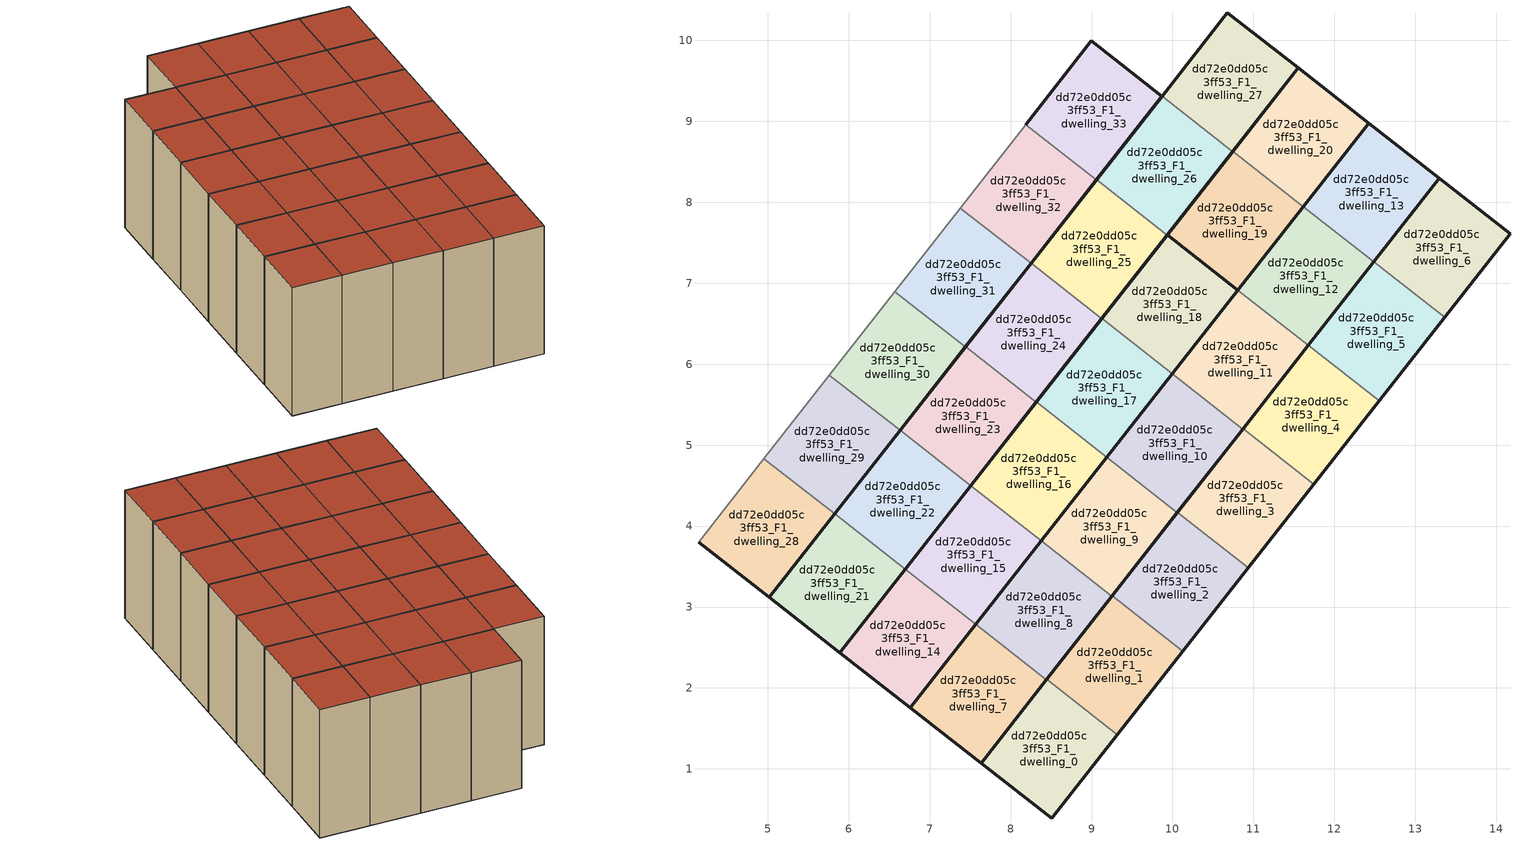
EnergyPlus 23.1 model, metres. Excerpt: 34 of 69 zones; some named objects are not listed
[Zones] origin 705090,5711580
dd72e0dd05c3ff53_F1_dwelling_0
 floor to dd72e0dd05c3ff53_F0_dwelling_0 (EU_floor_Construction): 8.51,0.39 9.31,1.42 8.44,2.11 7.64,1.07 z3
 wall outside (EU_wall_Construction): 9.31,1.42 8.51,0.39 7.64,1.07 8.44,2.11 z3:6
 wall to dd72e0dd05c3ff53_F1_dwelling_1 (EU_wall_Construction): 8.44,2.11 9.31,1.42 z3:6
 roof outside (EU_roof_Construction): 9.31,1.42 8.51,0.39 7.64,1.07 8.44,2.11 z6
dd72e0dd05c3ff53_F1_dwelling_1
 floor to dd72e0dd05c3ff53_F0_dwelling_1 (EU_floor_Construction): 9.31,1.42 10.12,2.45 9.25,3.14 8.44,2.11 z3
 wall outside (EU_wall_Construction): 8.44,2.11 9.25,3.14 / 10.12,2.45 9.31,1.42 z3:6
 wall to dd72e0dd05c3ff53_F1_dwelling_2 (EU_wall_Construction): 9.25,3.14 10.12,2.45 z3:6
 roof outside (EU_roof_Construction): 10.12,2.45 9.31,1.42 8.44,2.11 9.25,3.14 z6
dd72e0dd05c3ff53_F1_dwelling_10
 floor to dd72e0dd05c3ff53_F0_dwelling_10 (EU_floor_Construction): 10.06,4.17 10.87,5.2 10,5.88 9.19,4.85 z3
 wall outside (EU_wall_Construction): 9.19,4.85 10,5.88 / 10.87,5.2 10.06,4.17 z3:6
 wall to dd72e0dd05c3ff53_F1_dwelling_9 (EU_wall_Construction): 10.06,4.17 9.19,4.85 z3:6
 wall to dd72e0dd05c3ff53_F1_dwelling_11 (EU_wall_Construction): 10,5.88 10.87,5.2 z3:6
 roof outside (EU_roof_Construction): 10.87,5.2 10.06,4.17 9.19,4.85 10,5.88 z6
dd72e0dd05c3ff53_F1_dwelling_11
 floor to dd72e0dd05c3ff53_F0_dwelling_11 (EU_floor_Construction): 10.87,5.2 11.68,6.23 10.81,6.91 10,5.88 z3
 wall outside (EU_wall_Construction): 10,5.88 10.81,6.91 / 11.68,6.23 10.87,5.2 z3:6
 wall to dd72e0dd05c3ff53_F1_dwelling_12 (EU_wall_Construction): 10.81,6.91 11.68,6.23 z3:6
 roof outside (EU_roof_Construction): 11.68,6.23 10.87,5.2 10,5.88 10.81,6.91 z6
dd72e0dd05c3ff53_F1_dwelling_12
 floor to dd72e0dd05c3ff53_F0_dwelling_12 (EU_floor_Construction): 11.68,6.23 12.49,7.26 11.62,7.95 10.81,6.91 z3
 wall outside (EU_wall_Construction): 10.81,6.91 11.62,7.95 / 12.49,7.26 11.68,6.23 z3:6
 wall to dd72e0dd05c3ff53_F1_dwelling_13 (EU_wall_Construction): 11.62,7.95 12.49,7.26 z3:6
 roof outside (EU_roof_Construction): 12.49,7.26 11.68,6.23 10.81,6.91 11.62,7.95 z6
dd72e0dd05c3ff53_F1_dwelling_13
 floor to dd72e0dd05c3ff53_F0_dwelling_13 (EU_floor_Construction): 12.49,7.26 13.3,8.29 12.42,8.98 11.62,7.95 z3
 wall outside (EU_wall_Construction): 11.62,7.95 12.42,8.98 13.3,8.29 12.49,7.26 z3:6
 roof outside (EU_roof_Construction): 13.3,8.29 12.49,7.26 11.62,7.95 12.42,8.98 z6
dd72e0dd05c3ff53_F1_dwelling_14
 floor to dd72e0dd05c3ff53_F0_dwelling_14 (EU_floor_Construction): 6.76,1.75 7.57,2.79 6.7,3.47 5.89,2.44 z3
 wall outside (EU_wall_Construction): 7.57,2.79 6.76,1.75 5.89,2.44 6.7,3.47 z3:6
 wall to dd72e0dd05c3ff53_F1_dwelling_15 (EU_wall_Construction): 6.7,3.47 7.57,2.79 z3:6
 roof outside (EU_roof_Construction): 7.57,2.79 6.76,1.75 5.89,2.44 6.7,3.47 z6
dd72e0dd05c3ff53_F1_dwelling_15
 floor to dd72e0dd05c3ff53_F0_dwelling_15 (EU_floor_Construction): 7.57,2.79 8.38,3.82 7.51,4.5 6.7,3.47 z3
 wall outside (EU_wall_Construction): 6.7,3.47 7.51,4.5 / 8.38,3.82 7.57,2.79 z3:6
 wall to dd72e0dd05c3ff53_F1_dwelling_16 (EU_wall_Construction): 7.51,4.5 8.38,3.82 z3:6
 roof outside (EU_roof_Construction): 8.38,3.82 7.57,2.79 6.7,3.47 7.51,4.5 z6
dd72e0dd05c3ff53_F1_dwelling_16
 floor to dd72e0dd05c3ff53_F0_dwelling_16 (EU_floor_Construction): 8.38,3.82 9.19,4.85 8.32,5.53 7.51,4.5 z3
 wall outside (EU_wall_Construction): 7.51,4.5 8.32,5.53 / 9.19,4.85 8.38,3.82 z3:6
 wall to dd72e0dd05c3ff53_F1_dwelling_17 (EU_wall_Construction): 8.32,5.53 9.19,4.85 z3:6
 roof outside (EU_roof_Construction): 9.19,4.85 8.38,3.82 7.51,4.5 8.32,5.53 z6
dd72e0dd05c3ff53_F1_dwelling_17
 floor to dd72e0dd05c3ff53_F0_dwelling_17 (EU_floor_Construction): 9.19,4.85 10,5.88 9.13,6.57 8.32,5.53 z3
 wall outside (EU_wall_Construction): 8.32,5.53 9.13,6.57 / 10,5.88 9.19,4.85 z3:6
 wall to dd72e0dd05c3ff53_F1_dwelling_18 (EU_wall_Construction): 9.13,6.57 10,5.88 z3:6
 roof outside (EU_roof_Construction): 10,5.88 9.19,4.85 8.32,5.53 9.13,6.57 z6
dd72e0dd05c3ff53_F1_dwelling_18
 floor to dd72e0dd05c3ff53_F0_dwelling_18 (EU_floor_Construction): 10,5.88 10.81,6.91 9.93,7.6 9.13,6.57 z3
 wall outside (EU_wall_Construction): 9.13,6.57 9.93,7.6 10.81,6.91 10,5.88 z3:6
 roof outside (EU_roof_Construction): 10.81,6.91 10,5.88 9.13,6.57 9.93,7.6 z6
dd72e0dd05c3ff53_F1_dwelling_19
 floor to dd72e0dd05c3ff53_F0_dwelling_19 (EU_floor_Construction): 10.81,6.91 11.61,7.95 10.74,8.63 9.93,7.6 z3
 wall outside (EU_wall_Construction): 11.61,7.95 10.81,6.91 9.93,7.6 10.74,8.63 z3:6
 wall to dd72e0dd05c3ff53_F1_dwelling_20 (EU_wall_Construction): 10.74,8.63 11.61,7.95 z3:6
 roof outside (EU_roof_Construction): 11.61,7.95 10.81,6.91 9.93,7.6 10.74,8.63 z6
dd72e0dd05c3ff53_F1_dwelling_2
 floor to dd72e0dd05c3ff53_F0_dwelling_2 (EU_floor_Construction): 10.12,2.45 10.93,3.49 10.06,4.17 9.25,3.14 z3
 wall outside (EU_wall_Construction): 9.25,3.14 10.06,4.17 / 10.93,3.49 10.12,2.45 z3:6
 wall to dd72e0dd05c3ff53_F1_dwelling_3 (EU_wall_Construction): 10.06,4.17 10.93,3.49 z3:6
 roof outside (EU_roof_Construction): 10.93,3.49 10.12,2.45 9.25,3.14 10.06,4.17 z6
dd72e0dd05c3ff53_F1_dwelling_20
 floor to dd72e0dd05c3ff53_F0_dwelling_20 (EU_floor_Construction): 11.61,7.95 12.42,8.98 11.55,9.66 10.74,8.63 z3
 wall outside (EU_wall_Construction): 10.74,8.63 11.55,9.66 12.42,8.98 11.61,7.95 z3:6
 roof outside (EU_roof_Construction): 12.42,8.98 11.61,7.95 10.74,8.63 11.55,9.66 z6
dd72e0dd05c3ff53_F1_dwelling_21
 floor to dd72e0dd05c3ff53_F0_dwelling_21 (EU_floor_Construction): 5.89,2.44 6.7,3.47 5.83,4.15 5.02,3.12 z3
 wall outside (EU_wall_Construction): 6.7,3.47 5.89,2.44 5.02,3.12 5.83,4.15 z3:6
 wall to dd72e0dd05c3ff53_F1_dwelling_22 (EU_wall_Construction): 5.83,4.15 6.7,3.47 z3:6
 roof outside (EU_roof_Construction): 6.7,3.47 5.89,2.44 5.02,3.12 5.83,4.15 z6
dd72e0dd05c3ff53_F1_dwelling_22
 floor to dd72e0dd05c3ff53_F0_dwelling_22 (EU_floor_Construction): 6.7,3.47 7.51,4.5 6.64,5.18 5.83,4.15 z3
 wall outside (EU_wall_Construction): 5.83,4.15 6.64,5.18 / 7.51,4.5 6.7,3.47 z3:6
 wall to dd72e0dd05c3ff53_F1_dwelling_23 (EU_wall_Construction): 6.64,5.18 7.51,4.5 z3:6
 roof outside (EU_roof_Construction): 7.51,4.5 6.7,3.47 5.83,4.15 6.64,5.18 z6
dd72e0dd05c3ff53_F1_dwelling_23
 floor to dd72e0dd05c3ff53_F0_dwelling_23 (EU_floor_Construction): 7.51,4.5 8.32,5.53 7.44,6.21 6.64,5.18 z3
 wall outside (EU_wall_Construction): 6.64,5.18 7.44,6.21 / 8.32,5.53 7.51,4.5 z3:6
 wall to dd72e0dd05c3ff53_F1_dwelling_24 (EU_wall_Construction): 7.44,6.21 8.32,5.53 z3:6
 roof outside (EU_roof_Construction): 8.32,5.53 7.51,4.5 6.64,5.18 7.44,6.21 z6
dd72e0dd05c3ff53_F1_dwelling_24
 floor to dd72e0dd05c3ff53_F0_dwelling_24 (EU_floor_Construction): 8.32,5.53 9.12,6.56 8.25,7.25 7.44,6.21 z3
 wall outside (EU_wall_Construction): 7.44,6.21 8.25,7.25 / 9.12,6.56 8.32,5.53 z3:6
 wall to dd72e0dd05c3ff53_F1_dwelling_25 (EU_wall_Construction): 8.25,7.25 9.12,6.56 z3:6
 roof outside (EU_roof_Construction): 9.12,6.56 8.32,5.53 7.44,6.21 8.25,7.25 z6
dd72e0dd05c3ff53_F1_dwelling_25
 floor to dd72e0dd05c3ff53_F0_dwelling_25 (EU_floor_Construction): 9.12,6.56 9.93,7.59 9.06,8.28 8.25,7.25 z3
 wall outside (EU_wall_Construction): 8.25,7.25 9.06,8.28 / 9.93,7.59 9.12,6.56 z3:6
 wall to dd72e0dd05c3ff53_F1_dwelling_26 (EU_wall_Construction): 9.06,8.28 9.93,7.59 z3:6
 roof outside (EU_roof_Construction): 9.93,7.59 9.12,6.56 8.25,7.25 9.06,8.28 z6
dd72e0dd05c3ff53_F1_dwelling_26
 floor to dd72e0dd05c3ff53_F0_dwelling_26 (EU_floor_Construction): 9.93,7.59 10.74,8.63 9.87,9.31 9.06,8.28 z3
 wall outside (EU_wall_Construction): 9.06,8.28 9.87,9.31 / 10.74,8.63 9.93,7.59 z3:6
 wall to dd72e0dd05c3ff53_F1_dwelling_27 (EU_wall_Construction): 9.87,9.31 10.74,8.63 z3:6
 roof outside (EU_roof_Construction): 10.74,8.63 9.93,7.59 9.06,8.28 9.87,9.31 z6
dd72e0dd05c3ff53_F1_dwelling_27
 floor to dd72e0dd05c3ff53_F0_dwelling_27 (EU_floor_Construction): 10.74,8.63 11.55,9.66 10.68,10.34 9.87,9.31 z3
 wall outside (EU_wall_Construction): 9.87,9.31 10.68,10.34 11.55,9.66 10.74,8.63 z3:6
 roof outside (EU_roof_Construction): 11.55,9.66 10.74,8.63 9.87,9.31 10.68,10.34 z6
dd72e0dd05c3ff53_F1_dwelling_28
 floor to dd72e0dd05c3ff53_F0_dwelling_28 (EU_floor_Construction): 5.02,3.12 5.83,4.15 4.95,4.83 4.15,3.8 z3
 wall outside (EU_wall_Construction): 5.83,4.15 5.02,3.12 4.15,3.8 z3:6
 wall adiabatic (EU_wall_Construction): 4.15,3.8 4.95,4.83 z3:6
 wall to dd72e0dd05c3ff53_F1_dwelling_29 (EU_wall_Construction): 4.95,4.83 5.83,4.15 z3:6
 roof outside (EU_roof_Construction): 5.83,4.15 5.02,3.12 4.15,3.8 4.95,4.83 z6
dd72e0dd05c3ff53_F1_dwelling_29
 floor to dd72e0dd05c3ff53_F0_dwelling_29 (EU_floor_Construction): 5.83,4.15 6.64,5.18 5.76,5.87 4.95,4.83 z3
 wall outside (EU_wall_Construction): 6.64,5.18 5.83,4.15 z3:6
 wall adiabatic (EU_wall_Construction): 4.95,4.83 5.76,5.87 z3:6
 wall to dd72e0dd05c3ff53_F1_dwelling_30 (EU_wall_Construction): 5.76,5.87 6.64,5.18 z3:6
 roof outside (EU_roof_Construction): 6.64,5.18 5.83,4.15 4.95,4.83 5.76,5.87 z6
dd72e0dd05c3ff53_F1_dwelling_3
 floor to dd72e0dd05c3ff53_F0_dwelling_3 (EU_floor_Construction): 10.93,3.49 11.74,4.52 10.87,5.2 10.06,4.17 z3
 wall outside (EU_wall_Construction): 10.06,4.17 10.87,5.2 / 11.74,4.52 10.93,3.49 z3:6
 wall to dd72e0dd05c3ff53_F1_dwelling_4 (EU_wall_Construction): 10.87,5.2 11.74,4.52 z3:6
 roof outside (EU_roof_Construction): 11.74,4.52 10.93,3.49 10.06,4.17 10.87,5.2 z6
dd72e0dd05c3ff53_F1_dwelling_30
 floor to dd72e0dd05c3ff53_F0_dwelling_30 (EU_floor_Construction): 6.64,5.18 7.44,6.21 6.57,6.9 5.76,5.87 z3
 wall outside (EU_wall_Construction): 7.44,6.21 6.64,5.18 z3:6
 wall adiabatic (EU_wall_Construction): 5.76,5.87 6.57,6.9 z3:6
 wall to dd72e0dd05c3ff53_F1_dwelling_31 (EU_wall_Construction): 6.57,6.9 7.44,6.21 z3:6
 roof outside (EU_roof_Construction): 7.44,6.21 6.64,5.18 5.76,5.87 6.57,6.9 z6
dd72e0dd05c3ff53_F1_dwelling_31
 floor to dd72e0dd05c3ff53_F0_dwelling_31 (EU_floor_Construction): 7.44,6.21 8.25,7.25 7.38,7.93 6.57,6.9 z3
 wall outside (EU_wall_Construction): 8.25,7.25 7.44,6.21 z3:6
 wall adiabatic (EU_wall_Construction): 6.57,6.9 7.38,7.93 z3:6
 wall to dd72e0dd05c3ff53_F1_dwelling_32 (EU_wall_Construction): 7.38,7.93 8.25,7.25 z3:6
 roof outside (EU_roof_Construction): 8.25,7.25 7.44,6.21 6.57,6.9 7.38,7.93 z6
dd72e0dd05c3ff53_F1_dwelling_32
 floor to dd72e0dd05c3ff53_F0_dwelling_32 (EU_floor_Construction): 8.25,7.25 9.06,8.28 8.19,8.96 7.38,7.93 z3
 wall outside (EU_wall_Construction): 9.06,8.28 8.25,7.25 z3:6
 wall adiabatic (EU_wall_Construction): 7.38,7.93 8.19,8.96 z3:6
 wall to dd72e0dd05c3ff53_F1_dwelling_33 (EU_wall_Construction): 8.19,8.96 9.06,8.28 z3:6
 roof outside (EU_roof_Construction): 9.06,8.28 8.25,7.25 7.38,7.93 8.19,8.96 z6
dd72e0dd05c3ff53_F1_dwelling_33
 floor to dd72e0dd05c3ff53_F0_dwelling_33 (EU_floor_Construction): 9.06,8.28 9.87,9.31 9,9.99 8.19,8.96 z3
 wall outside (EU_wall_Construction): 8.19,8.96 9,9.99 9.87,9.31 9.06,8.28 z3:6
 roof outside (EU_roof_Construction): 9.87,9.31 9.06,8.28 8.19,8.96 9,9.99 z6
dd72e0dd05c3ff53_F1_dwelling_4
 floor to dd72e0dd05c3ff53_F0_dwelling_4 (EU_floor_Construction): 11.74,4.52 12.55,5.55 11.68,6.23 10.87,5.2 z3
 wall outside (EU_wall_Construction): 10.87,5.2 11.68,6.23 / 12.55,5.55 11.74,4.52 z3:6
 wall to dd72e0dd05c3ff53_F1_dwelling_5 (EU_wall_Construction): 11.68,6.23 12.55,5.55 z3:6
 roof outside (EU_roof_Construction): 12.55,5.55 11.74,4.52 10.87,5.2 11.68,6.23 z6
dd72e0dd05c3ff53_F1_dwelling_5
 floor to dd72e0dd05c3ff53_F0_dwelling_5 (EU_floor_Construction): 12.55,5.55 13.36,6.58 12.49,7.26 11.68,6.23 z3
 wall outside (EU_wall_Construction): 11.68,6.23 12.49,7.26 / 13.36,6.58 12.55,5.55 z3:6
 wall to dd72e0dd05c3ff53_F1_dwelling_6 (EU_wall_Construction): 12.49,7.26 13.36,6.58 z3:6
 roof outside (EU_roof_Construction): 13.36,6.58 12.55,5.55 11.68,6.23 12.49,7.26 z6
dd72e0dd05c3ff53_F1_dwelling_6
 floor to dd72e0dd05c3ff53_F0_dwelling_6 (EU_floor_Construction): 13.36,6.58 14.17,7.61 13.3,8.29 12.49,7.26 z3
 wall outside (EU_wall_Construction): 12.49,7.26 13.3,8.29 14.17,7.61 13.36,6.58 z3:6
 roof outside (EU_roof_Construction): 14.17,7.61 13.36,6.58 12.49,7.26 13.3,8.29 z6
dd72e0dd05c3ff53_F1_dwelling_7
 floor to dd72e0dd05c3ff53_F0_dwelling_7 (EU_floor_Construction): 7.64,1.07 8.44,2.1 7.57,2.79 6.76,1.75 z3
 wall outside (EU_wall_Construction): 8.44,2.1 7.64,1.07 6.76,1.75 7.57,2.79 z3:6
 wall to dd72e0dd05c3ff53_F1_dwelling_8 (EU_wall_Construction): 7.57,2.79 8.44,2.1 z3:6
 roof outside (EU_roof_Construction): 8.44,2.1 7.64,1.07 6.76,1.75 7.57,2.79 z6
dd72e0dd05c3ff53_F1_dwelling_8
 floor to dd72e0dd05c3ff53_F0_dwelling_8 (EU_floor_Construction): 8.44,2.1 9.25,3.14 8.38,3.82 7.57,2.79 z3
 wall outside (EU_wall_Construction): 7.57,2.79 8.38,3.82 / 9.25,3.14 8.44,2.1 z3:6
 wall to dd72e0dd05c3ff53_F1_dwelling_9 (EU_wall_Construction): 8.38,3.82 9.25,3.14 z3:6
 roof outside (EU_roof_Construction): 9.25,3.14 8.44,2.1 7.57,2.79 8.38,3.82 z6
dd72e0dd05c3ff53_F1_dwelling_9
 floor to dd72e0dd05c3ff53_F0_dwelling_9 (EU_floor_Construction): 9.25,3.14 10.06,4.17 9.19,4.85 8.38,3.82 z3
 wall outside (EU_wall_Construction): 8.38,3.82 9.19,4.85 / 10.06,4.17 9.25,3.14 z3:6
 roof outside (EU_roof_Construction): 10.06,4.17 9.25,3.14 8.38,3.82 9.19,4.85 z6
[Building]
EU S2 Campaign: North Axis=0; Terrain=City; Solar Distribution=FullExterior
[Site:Location]
London: Latitude=51.5; Longitude=-0.5; Time Zone=0; Elevation=25
[SizingPeriod:WeatherFileDays]
AnnualSizingPeriod: Begin Month=1; Begin Day of Month=1; End Month=12; End Day of Month=31; Day of Week for Start Day=Monday; Use Weather File Daylight Saving Period=No; Use Weather File Rain and Snow Indicators=No
[MATERIAL]
EU_InternalMass_Material: Roughness=MediumRough; Thickness=0.1; Conductivity=1; Density=1800; Specific Heat=900; Thermal Absorptance=0.9; Solar Absorptance=0.7; Visible Absorptance=0.7
[MATERIAL:NOMASS] Roughness=MediumRough; Thermal Absorptance=0.9; Solar Absorptance=0.7; Visible Absorptance=0.7
Name | Thermal Resistance
EU_wall_NoMass | 0.635353
EU_roof_NoMass | 0.675062
EU_floor_NoMass | 1.96382
[CONSTRUCTION]
EU_wall_Construction: EU_wall_NoMass
EU_roof_Construction: EU_roof_NoMass
EU_floor_Construction: EU_floor_NoMass
EU_InternalMass_Construction: EU_InternalMass_Material
[ZONE] Type=1; Multiplier=1; Ceiling Height=autocalculate; Floor Area=autocalculate; Part of Total Floor Area=Yes
Name | Volume
dd72e0dd05c3ff53_F1_dwelling_0 | 4.35205
dd72e0dd05c3ff53_F1_dwelling_1; dd72e0dd05c3ff53_F1_dwelling_23; dd72e0dd05c3ff53_F1_dwelling_25; dd72e0dd05c3ff53_F1_dwelling_9 | 4.35352
dd72e0dd05c3ff53_F1_dwelling_10; dd72e0dd05c3ff53_F1_dwelling_24 | 4.36011
dd72e0dd05c3ff53_F1_dwelling_11; dd72e0dd05c3ff53_F1_dwelling_12; dd72e0dd05c3ff53_F1_dwelling_14; dd72e0dd05c3ff53_F1_dwelling_16; dd72e0dd05c3ff53_F1_dwelling_32 | 4.35425
dd72e0dd05c3ff53_F1_dwelling_13; dd72e0dd05c3ff53_F1_dwelling_2; dd72e0dd05c3ff53_F1_dwelling_20; dd72e0dd05c3ff53_F1_dwelling_21; dd72e0dd05c3ff53_F1_dwelling_26; dd72e0dd05c3ff53_F1_dwelling_27; dd72e0dd05c3ff53_F1_dwelling_28; dd72e0dd05c3ff53_F1_dwelling_30; dd72e0dd05c3ff53_F1_dwelling_33; dd72e0dd05c3ff53_F1_dwelling_4; dd72e0dd05c3ff53_F1_dwelling_6; dd72e0dd05c3ff53_F1_dwelling_8 | 4.35498
dd72e0dd05c3ff53_F1_dwelling_15 | 4.35718
dd72e0dd05c3ff53_F1_dwelling_17; dd72e0dd05c3ff53_F1_dwelling_29 | 4.35645
dd72e0dd05c3ff53_F1_dwelling_18; dd72e0dd05c3ff53_F1_dwelling_22; dd72e0dd05c3ff53_F1_dwelling_7 | 4.35571
dd72e0dd05c3ff53_F1_dwelling_19 | 4.35864
dd72e0dd05c3ff53_F1_dwelling_3; dd72e0dd05c3ff53_F1_dwelling_31 | 4.359375
dd72e0dd05c3ff53_F1_dwelling_5 | 4.35791
[INTERNALMASS] Construction=EU_InternalMass_Construction
Name | Zone or ZoneList | Surface Area
dd72e0dd05c3ff53_F1_dwelling_0_EU_InternalMass | dd72e0dd05c3ff53_F1_dwelling_0 | 1.54023
dd72e0dd05c3ff53_F1_dwelling_1_EU_InternalMass | dd72e0dd05c3ff53_F1_dwelling_1 | 1.53932
dd72e0dd05c3ff53_F1_dwelling_2_EU_InternalMass | dd72e0dd05c3ff53_F1_dwelling_2 | 1.53932
dd72e0dd05c3ff53_F1_dwelling_3_EU_InternalMass | dd72e0dd05c3ff53_F1_dwelling_3 | 1.53957
dd72e0dd05c3ff53_F1_dwelling_4_EU_InternalMass | dd72e0dd05c3ff53_F1_dwelling_4 | 1.53957
dd72e0dd05c3ff53_F1_dwelling_5_EU_InternalMass | dd72e0dd05c3ff53_F1_dwelling_5 | 1.53932
dd72e0dd05c3ff53_F1_dwelling_6_EU_InternalMass | dd72e0dd05c3ff53_F1_dwelling_6 | 1.53932
dd72e0dd05c3ff53_F1_dwelling_7_EU_InternalMass | dd72e0dd05c3ff53_F1_dwelling_7 | 1.53957
dd72e0dd05c3ff53_F1_dwelling_8_EU_InternalMass | dd72e0dd05c3ff53_F1_dwelling_8 | 1.53932
dd72e0dd05c3ff53_F1_dwelling_9_EU_InternalMass | dd72e0dd05c3ff53_F1_dwelling_9 | 1.53932
dd72e0dd05c3ff53_F1_dwelling_10_EU_InternalMass | dd72e0dd05c3ff53_F1_dwelling_10 | 1.54069
dd72e0dd05c3ff53_F1_dwelling_11_EU_InternalMass | dd72e0dd05c3ff53_F1_dwelling_11 | 1.41137
dd72e0dd05c3ff53_F1_dwelling_12_EU_InternalMass | dd72e0dd05c3ff53_F1_dwelling_12 | 1.41048
dd72e0dd05c3ff53_F1_dwelling_13_EU_InternalMass | dd72e0dd05c3ff53_F1_dwelling_13 | 1.41231
dd72e0dd05c3ff53_F1_dwelling_14_EU_InternalMass | dd72e0dd05c3ff53_F1_dwelling_14 | 1.41231
dd72e0dd05c3ff53_F1_dwelling_15_EU_InternalMass | dd72e0dd05c3ff53_F1_dwelling_15 | 1.41231
dd72e0dd05c3ff53_F1_dwelling_16_EU_InternalMass | dd72e0dd05c3ff53_F1_dwelling_16 | 1.40999
dd72e0dd05c3ff53_F1_dwelling_17_EU_InternalMass | dd72e0dd05c3ff53_F1_dwelling_17 | 1.41144
dd72e0dd05c3ff53_F1_dwelling_18_EU_InternalMass | dd72e0dd05c3ff53_F1_dwelling_18 | 1.41231
dd72e0dd05c3ff53_F1_dwelling_19_EU_InternalMass | dd72e0dd05c3ff53_F1_dwelling_19 | 1.41231
dd72e0dd05c3ff53_F1_dwelling_20_EU_InternalMass | dd72e0dd05c3ff53_F1_dwelling_20 | 1.41231
dd72e0dd05c3ff53_F1_dwelling_21_EU_InternalMass | dd72e0dd05c3ff53_F1_dwelling_21 | 1.41048
dd72e0dd05c3ff53_F1_dwelling_22_EU_InternalMass | dd72e0dd05c3ff53_F1_dwelling_22 | 1.41137
dd72e0dd05c3ff53_F1_dwelling_23_EU_InternalMass | dd72e0dd05c3ff53_F1_dwelling_23 | 1.54069
dd72e0dd05c3ff53_F1_dwelling_24_EU_InternalMass | dd72e0dd05c3ff53_F1_dwelling_24 | 1.53932
dd72e0dd05c3ff53_F1_dwelling_25_EU_InternalMass | dd72e0dd05c3ff53_F1_dwelling_25 | 1.53932
dd72e0dd05c3ff53_F1_dwelling_26_EU_InternalMass | dd72e0dd05c3ff53_F1_dwelling_26 | 1.53957
dd72e0dd05c3ff53_F1_dwelling_27_EU_InternalMass | dd72e0dd05c3ff53_F1_dwelling_27 | 1.53932
dd72e0dd05c3ff53_F1_dwelling_28_EU_InternalMass | dd72e0dd05c3ff53_F1_dwelling_28 | 1.53932
dd72e0dd05c3ff53_F1_dwelling_29_EU_InternalMass | dd72e0dd05c3ff53_F1_dwelling_29 | 1.53957
dd72e0dd05c3ff53_F1_dwelling_30_EU_InternalMass | dd72e0dd05c3ff53_F1_dwelling_30 | 1.53957
dd72e0dd05c3ff53_F1_dwelling_31_EU_InternalMass | dd72e0dd05c3ff53_F1_dwelling_31 | 1.53932
dd72e0dd05c3ff53_F1_dwelling_32_EU_InternalMass | dd72e0dd05c3ff53_F1_dwelling_32 | 1.53932
dd72e0dd05c3ff53_F1_dwelling_33_EU_InternalMass | dd72e0dd05c3ff53_F1_dwelling_33 | 1.54023
[OTHEREQUIPMENT] Fuel Type=Electricity; Design Level Calculation Method=Watts/Area; Power per Zone Floor Area=1; Fraction Latent=0; Fraction Radiant=0; Fraction Lost=0; Carbon Dioxide Generation Rate=0; EndUse Subcategory=EU_Step8_InternalGains
Name | Zone or ZoneList or Space or SpaceList | Schedule
EU_Step8_InternalGain_dd72e0dd05c3ff53_F1_dwelling_0_f000 | dd72e0dd05c3ff53_F1_dwelling_0 | EU_Step8_GainSchedule_dd72e0dd05c3ff53_F1_dwelling_0_f000
EU_Step8_InternalGain_dd72e0dd05c3ff53_F1_dwelling_1_f000 | dd72e0dd05c3ff53_F1_dwelling_1 | EU_Step8_GainSchedule_dd72e0dd05c3ff53_F1_dwelling_1_f000
EU_Step8_InternalGain_dd72e0dd05c3ff53_F1_dwelling_2_f000 | dd72e0dd05c3ff53_F1_dwelling_2 | EU_Step8_GainSchedule_dd72e0dd05c3ff53_F1_dwelling_2_f000
EU_Step8_InternalGain_dd72e0dd05c3ff53_F1_dwelling_3_f000 | dd72e0dd05c3ff53_F1_dwelling_3 | EU_Step8_GainSchedule_dd72e0dd05c3ff53_F1_dwelling_3_f000
EU_Step8_InternalGain_dd72e0dd05c3ff53_F1_dwelling_4_f000 | dd72e0dd05c3ff53_F1_dwelling_4 | EU_Step8_GainSchedule_dd72e0dd05c3ff53_F1_dwelling_4_f000
EU_Step8_InternalGain_dd72e0dd05c3ff53_F1_dwelling_5_f000 | dd72e0dd05c3ff53_F1_dwelling_5 | EU_Step8_GainSchedule_dd72e0dd05c3ff53_F1_dwelling_5_f000
EU_Step8_InternalGain_dd72e0dd05c3ff53_F1_dwelling_6_f000 | dd72e0dd05c3ff53_F1_dwelling_6 | EU_Step8_GainSchedule_dd72e0dd05c3ff53_F1_dwelling_6_f000
EU_Step8_InternalGain_dd72e0dd05c3ff53_F1_dwelling_7_f000 | dd72e0dd05c3ff53_F1_dwelling_7 | EU_Step8_GainSchedule_dd72e0dd05c3ff53_F1_dwelling_7_f000
EU_Step8_InternalGain_dd72e0dd05c3ff53_F1_dwelling_8_f000 | dd72e0dd05c3ff53_F1_dwelling_8 | EU_Step8_GainSchedule_dd72e0dd05c3ff53_F1_dwelling_8_f000
EU_Step8_InternalGain_dd72e0dd05c3ff53_F1_dwelling_9_f000 | dd72e0dd05c3ff53_F1_dwelling_9 | EU_Step8_GainSchedule_dd72e0dd05c3ff53_F1_dwelling_9_f000
EU_Step8_InternalGain_dd72e0dd05c3ff53_F1_dwelling_10_f000 | dd72e0dd05c3ff53_F1_dwelling_10 | EU_Step8_GainSchedule_dd72e0dd05c3ff53_F1_dwelling_10_f000
EU_Step8_InternalGain_dd72e0dd05c3ff53_F1_dwelling_11_f000 | dd72e0dd05c3ff53_F1_dwelling_11 | EU_Step8_GainSchedule_dd72e0dd05c3ff53_F1_dwelling_11_f000
EU_Step8_InternalGain_dd72e0dd05c3ff53_F1_dwelling_12_f000 | dd72e0dd05c3ff53_F1_dwelling_12 | EU_Step8_GainSchedule_dd72e0dd05c3ff53_F1_dwelling_12_f000
EU_Step8_InternalGain_dd72e0dd05c3ff53_F1_dwelling_13_f000 | dd72e0dd05c3ff53_F1_dwelling_13 | EU_Step8_GainSchedule_dd72e0dd05c3ff53_F1_dwelling_13_f000
EU_Step8_InternalGain_dd72e0dd05c3ff53_F1_dwelling_14_f000 | dd72e0dd05c3ff53_F1_dwelling_14 | EU_Step8_GainSchedule_dd72e0dd05c3ff53_F1_dwelling_14_f000
EU_Step8_InternalGain_dd72e0dd05c3ff53_F1_dwelling_15_f000 | dd72e0dd05c3ff53_F1_dwelling_15 | EU_Step8_GainSchedule_dd72e0dd05c3ff53_F1_dwelling_15_f000
EU_Step8_InternalGain_dd72e0dd05c3ff53_F1_dwelling_16_f000 | dd72e0dd05c3ff53_F1_dwelling_16 | EU_Step8_GainSchedule_dd72e0dd05c3ff53_F1_dwelling_16_f000
EU_Step8_InternalGain_dd72e0dd05c3ff53_F1_dwelling_17_f000 | dd72e0dd05c3ff53_F1_dwelling_17 | EU_Step8_GainSchedule_dd72e0dd05c3ff53_F1_dwelling_17_f000
EU_Step8_InternalGain_dd72e0dd05c3ff53_F1_dwelling_18_f000 | dd72e0dd05c3ff53_F1_dwelling_18 | EU_Step8_GainSchedule_dd72e0dd05c3ff53_F1_dwelling_18_f000
EU_Step8_InternalGain_dd72e0dd05c3ff53_F1_dwelling_19_f000 | dd72e0dd05c3ff53_F1_dwelling_19 | EU_Step8_GainSchedule_dd72e0dd05c3ff53_F1_dwelling_19_f000
EU_Step8_InternalGain_dd72e0dd05c3ff53_F1_dwelling_20_f000 | dd72e0dd05c3ff53_F1_dwelling_20 | EU_Step8_GainSchedule_dd72e0dd05c3ff53_F1_dwelling_20_f000
EU_Step8_InternalGain_dd72e0dd05c3ff53_F1_dwelling_21_f000 | dd72e0dd05c3ff53_F1_dwelling_21 | EU_Step8_GainSchedule_dd72e0dd05c3ff53_F1_dwelling_21_f000
EU_Step8_InternalGain_dd72e0dd05c3ff53_F1_dwelling_22_f000 | dd72e0dd05c3ff53_F1_dwelling_22 | EU_Step8_GainSchedule_dd72e0dd05c3ff53_F1_dwelling_22_f000
EU_Step8_InternalGain_dd72e0dd05c3ff53_F1_dwelling_23_f000 | dd72e0dd05c3ff53_F1_dwelling_23 | EU_Step8_GainSchedule_dd72e0dd05c3ff53_F1_dwelling_23_f000
EU_Step8_InternalGain_dd72e0dd05c3ff53_F1_dwelling_24_f000 | dd72e0dd05c3ff53_F1_dwelling_24 | EU_Step8_GainSchedule_dd72e0dd05c3ff53_F1_dwelling_24_f000
EU_Step8_InternalGain_dd72e0dd05c3ff53_F1_dwelling_25_f000 | dd72e0dd05c3ff53_F1_dwelling_25 | EU_Step8_GainSchedule_dd72e0dd05c3ff53_F1_dwelling_25_f000
EU_Step8_InternalGain_dd72e0dd05c3ff53_F1_dwelling_26_f000 | dd72e0dd05c3ff53_F1_dwelling_26 | EU_Step8_GainSchedule_dd72e0dd05c3ff53_F1_dwelling_26_f000
EU_Step8_InternalGain_dd72e0dd05c3ff53_F1_dwelling_27_f000 | dd72e0dd05c3ff53_F1_dwelling_27 | EU_Step8_GainSchedule_dd72e0dd05c3ff53_F1_dwelling_27_f000
EU_Step8_InternalGain_dd72e0dd05c3ff53_F1_dwelling_28_f000 | dd72e0dd05c3ff53_F1_dwelling_28 | EU_Step8_GainSchedule_dd72e0dd05c3ff53_F1_dwelling_28_f000
EU_Step8_InternalGain_dd72e0dd05c3ff53_F1_dwelling_29_f000 | dd72e0dd05c3ff53_F1_dwelling_29 | EU_Step8_GainSchedule_dd72e0dd05c3ff53_F1_dwelling_29_f000
EU_Step8_InternalGain_dd72e0dd05c3ff53_F1_dwelling_30_f000 | dd72e0dd05c3ff53_F1_dwelling_30 | EU_Step8_GainSchedule_dd72e0dd05c3ff53_F1_dwelling_30_f000
EU_Step8_InternalGain_dd72e0dd05c3ff53_F1_dwelling_31_f000 | dd72e0dd05c3ff53_F1_dwelling_31 | EU_Step8_GainSchedule_dd72e0dd05c3ff53_F1_dwelling_31_f000
EU_Step8_InternalGain_dd72e0dd05c3ff53_F1_dwelling_32_f000 | dd72e0dd05c3ff53_F1_dwelling_32 | EU_Step8_GainSchedule_dd72e0dd05c3ff53_F1_dwelling_32_f000
EU_Step8_InternalGain_dd72e0dd05c3ff53_F1_dwelling_33_f000 | dd72e0dd05c3ff53_F1_dwelling_33 | EU_Step8_GainSchedule_dd72e0dd05c3ff53_F1_dwelling_33_f000
[ZONEVENTILATION:DESIGNFLOWRATE] Schedule=EU_AlwaysOn; Design Flow Rate Calculation Method=AirChanges/Hour; Air Changes per Hour=0.555504; Ventilation Type=Natural; Fan Pressure Rise=0; Fan Total Efficiency=1; Constant Term Coefficient=1; Temperature Term Coefficient=0; Velocity Term Coefficient=0; Velocity Squared Term Coefficient=0; Minimum Indoor Temperature=-100; Maximum Indoor Temperature=100; Delta Temperature=-100; Minimum Outdoor Temperature=-100; Maximum Outdoor Temperature=100; Maximum Wind Speed=40
Name | Zone or ZoneList or Space or SpaceList
EU_ConstantAir_dd72e0dd05c3ff53_F1_dwelling_0 | dd72e0dd05c3ff53_F1_dwelling_0
EU_ConstantAir_dd72e0dd05c3ff53_F1_dwelling_1 | dd72e0dd05c3ff53_F1_dwelling_1
EU_ConstantAir_dd72e0dd05c3ff53_F1_dwelling_2 | dd72e0dd05c3ff53_F1_dwelling_2
EU_ConstantAir_dd72e0dd05c3ff53_F1_dwelling_3 | dd72e0dd05c3ff53_F1_dwelling_3
EU_ConstantAir_dd72e0dd05c3ff53_F1_dwelling_4 | dd72e0dd05c3ff53_F1_dwelling_4
EU_ConstantAir_dd72e0dd05c3ff53_F1_dwelling_5 | dd72e0dd05c3ff53_F1_dwelling_5
EU_ConstantAir_dd72e0dd05c3ff53_F1_dwelling_6 | dd72e0dd05c3ff53_F1_dwelling_6
EU_ConstantAir_dd72e0dd05c3ff53_F1_dwelling_7 | dd72e0dd05c3ff53_F1_dwelling_7
EU_ConstantAir_dd72e0dd05c3ff53_F1_dwelling_8 | dd72e0dd05c3ff53_F1_dwelling_8
EU_ConstantAir_dd72e0dd05c3ff53_F1_dwelling_9 | dd72e0dd05c3ff53_F1_dwelling_9
EU_ConstantAir_dd72e0dd05c3ff53_F1_dwelling_10 | dd72e0dd05c3ff53_F1_dwelling_10
EU_ConstantAir_dd72e0dd05c3ff53_F1_dwelling_11 | dd72e0dd05c3ff53_F1_dwelling_11
EU_ConstantAir_dd72e0dd05c3ff53_F1_dwelling_12 | dd72e0dd05c3ff53_F1_dwelling_12
EU_ConstantAir_dd72e0dd05c3ff53_F1_dwelling_13 | dd72e0dd05c3ff53_F1_dwelling_13
EU_ConstantAir_dd72e0dd05c3ff53_F1_dwelling_14 | dd72e0dd05c3ff53_F1_dwelling_14
EU_ConstantAir_dd72e0dd05c3ff53_F1_dwelling_15 | dd72e0dd05c3ff53_F1_dwelling_15
EU_ConstantAir_dd72e0dd05c3ff53_F1_dwelling_16 | dd72e0dd05c3ff53_F1_dwelling_16
EU_ConstantAir_dd72e0dd05c3ff53_F1_dwelling_17 | dd72e0dd05c3ff53_F1_dwelling_17
EU_ConstantAir_dd72e0dd05c3ff53_F1_dwelling_18 | dd72e0dd05c3ff53_F1_dwelling_18
EU_ConstantAir_dd72e0dd05c3ff53_F1_dwelling_19 | dd72e0dd05c3ff53_F1_dwelling_19
EU_ConstantAir_dd72e0dd05c3ff53_F1_dwelling_20 | dd72e0dd05c3ff53_F1_dwelling_20
EU_ConstantAir_dd72e0dd05c3ff53_F1_dwelling_21 | dd72e0dd05c3ff53_F1_dwelling_21
EU_ConstantAir_dd72e0dd05c3ff53_F1_dwelling_22 | dd72e0dd05c3ff53_F1_dwelling_22
EU_ConstantAir_dd72e0dd05c3ff53_F1_dwelling_23 | dd72e0dd05c3ff53_F1_dwelling_23
EU_ConstantAir_dd72e0dd05c3ff53_F1_dwelling_24 | dd72e0dd05c3ff53_F1_dwelling_24
EU_ConstantAir_dd72e0dd05c3ff53_F1_dwelling_25 | dd72e0dd05c3ff53_F1_dwelling_25
EU_ConstantAir_dd72e0dd05c3ff53_F1_dwelling_26 | dd72e0dd05c3ff53_F1_dwelling_26
EU_ConstantAir_dd72e0dd05c3ff53_F1_dwelling_27 | dd72e0dd05c3ff53_F1_dwelling_27
EU_ConstantAir_dd72e0dd05c3ff53_F1_dwelling_28 | dd72e0dd05c3ff53_F1_dwelling_28
EU_ConstantAir_dd72e0dd05c3ff53_F1_dwelling_29 | dd72e0dd05c3ff53_F1_dwelling_29
EU_ConstantAir_dd72e0dd05c3ff53_F1_dwelling_30 | dd72e0dd05c3ff53_F1_dwelling_30
EU_ConstantAir_dd72e0dd05c3ff53_F1_dwelling_31 | dd72e0dd05c3ff53_F1_dwelling_31
EU_ConstantAir_dd72e0dd05c3ff53_F1_dwelling_32 | dd72e0dd05c3ff53_F1_dwelling_32
EU_ConstantAir_dd72e0dd05c3ff53_F1_dwelling_33 | dd72e0dd05c3ff53_F1_dwelling_33
[HVACTEMPLATE:ZONE:IDEALLOADSAIRSYSTEM] System Availability Schedule=EU_AlwaysOn; Maximum Heating Supply Air Temperature=50; Minimum Cooling Supply Air Temperature=13; Maximum Heating Supply Air Humidity Ratio=0.0156; Minimum Cooling Supply Air Humidity Ratio=0.0077; Heating Limit=NoLimit; Cooling Limit=NoLimit; Heating Availability Schedule=EU_AlwaysOn; Cooling Availability Schedule=EU_CoolingOff; Dehumidification Control Type=ConstantSensibleHeatRatio; Cooling Sensible Heat Ratio=0.7; Dehumidification Setpoint=60; Humidification Control Type=None; Humidification Setpoint=30; Outdoor Air Method=None; Outdoor Air Flow Rate per Person=0.00944; Outdoor Air Flow Rate per Zone Floor Area=0; Outdoor Air Flow Rate per Zone=0; Demand Controlled Ventilation Type=None; Outdoor Air Economizer Type=NoEconomizer; Heat Recovery Type=None; Sensible Heat Recovery Effectiveness=0.7; Latent Heat Recovery Effectiveness=0.65
Name | Template Thermostat
dd72e0dd05c3ff53_F1_dwelling_0 | EU_HeatOnly_dd72e0dd05c3ff53_F1_dwelling_0
dd72e0dd05c3ff53_F1_dwelling_1 | EU_HeatOnly_dd72e0dd05c3ff53_F1_dwelling_1
dd72e0dd05c3ff53_F1_dwelling_2 | EU_HeatOnly_dd72e0dd05c3ff53_F1_dwelling_2
dd72e0dd05c3ff53_F1_dwelling_3 | EU_HeatOnly_dd72e0dd05c3ff53_F1_dwelling_3
dd72e0dd05c3ff53_F1_dwelling_4 | EU_HeatOnly_dd72e0dd05c3ff53_F1_dwelling_4
dd72e0dd05c3ff53_F1_dwelling_5 | EU_HeatOnly_dd72e0dd05c3ff53_F1_dwelling_5
dd72e0dd05c3ff53_F1_dwelling_6 | EU_HeatOnly_dd72e0dd05c3ff53_F1_dwelling_6
dd72e0dd05c3ff53_F1_dwelling_7 | EU_HeatOnly_dd72e0dd05c3ff53_F1_dwelling_7
dd72e0dd05c3ff53_F1_dwelling_8 | EU_HeatOnly_dd72e0dd05c3ff53_F1_dwelling_8
dd72e0dd05c3ff53_F1_dwelling_9 | EU_HeatOnly_dd72e0dd05c3ff53_F1_dwelling_9
dd72e0dd05c3ff53_F1_dwelling_10 | EU_HeatOnly_dd72e0dd05c3ff53_F1_dwelling_10
dd72e0dd05c3ff53_F1_dwelling_11 | EU_HeatOnly_dd72e0dd05c3ff53_F1_dwelling_11
dd72e0dd05c3ff53_F1_dwelling_12 | EU_HeatOnly_dd72e0dd05c3ff53_F1_dwelling_12
dd72e0dd05c3ff53_F1_dwelling_13 | EU_HeatOnly_dd72e0dd05c3ff53_F1_dwelling_13
dd72e0dd05c3ff53_F1_dwelling_14 | EU_HeatOnly_dd72e0dd05c3ff53_F1_dwelling_14
dd72e0dd05c3ff53_F1_dwelling_15 | EU_HeatOnly_dd72e0dd05c3ff53_F1_dwelling_15
dd72e0dd05c3ff53_F1_dwelling_16 | EU_HeatOnly_dd72e0dd05c3ff53_F1_dwelling_16
dd72e0dd05c3ff53_F1_dwelling_17 | EU_HeatOnly_dd72e0dd05c3ff53_F1_dwelling_17
dd72e0dd05c3ff53_F1_dwelling_18 | EU_HeatOnly_dd72e0dd05c3ff53_F1_dwelling_18
dd72e0dd05c3ff53_F1_dwelling_19 | EU_HeatOnly_dd72e0dd05c3ff53_F1_dwelling_19
dd72e0dd05c3ff53_F1_dwelling_20 | EU_HeatOnly_dd72e0dd05c3ff53_F1_dwelling_20
dd72e0dd05c3ff53_F1_dwelling_21 | EU_HeatOnly_dd72e0dd05c3ff53_F1_dwelling_21
dd72e0dd05c3ff53_F1_dwelling_22 | EU_HeatOnly_dd72e0dd05c3ff53_F1_dwelling_22
dd72e0dd05c3ff53_F1_dwelling_23 | EU_HeatOnly_dd72e0dd05c3ff53_F1_dwelling_23
dd72e0dd05c3ff53_F1_dwelling_24 | EU_HeatOnly_dd72e0dd05c3ff53_F1_dwelling_24
dd72e0dd05c3ff53_F1_dwelling_25 | EU_HeatOnly_dd72e0dd05c3ff53_F1_dwelling_25
dd72e0dd05c3ff53_F1_dwelling_26 | EU_HeatOnly_dd72e0dd05c3ff53_F1_dwelling_26
dd72e0dd05c3ff53_F1_dwelling_27 | EU_HeatOnly_dd72e0dd05c3ff53_F1_dwelling_27
dd72e0dd05c3ff53_F1_dwelling_28 | EU_HeatOnly_dd72e0dd05c3ff53_F1_dwelling_28
dd72e0dd05c3ff53_F1_dwelling_29 | EU_HeatOnly_dd72e0dd05c3ff53_F1_dwelling_29
dd72e0dd05c3ff53_F1_dwelling_30 | EU_HeatOnly_dd72e0dd05c3ff53_F1_dwelling_30
dd72e0dd05c3ff53_F1_dwelling_31 | EU_HeatOnly_dd72e0dd05c3ff53_F1_dwelling_31
dd72e0dd05c3ff53_F1_dwelling_32 | EU_HeatOnly_dd72e0dd05c3ff53_F1_dwelling_32
dd72e0dd05c3ff53_F1_dwelling_33 | EU_HeatOnly_dd72e0dd05c3ff53_F1_dwelling_33
[SIZING:ZONE] Zone Cooling Design Supply Air Temperature Input Method=SupplyAirTemperature; Zone Cooling Design Supply Air Temperature=13; Zone Heating Design Supply Air Temperature Input Method=SupplyAirTemperature; Zone Heating Design Supply Air Temperature=50; Zone Cooling Design Supply Air Humidity Ratio=0.008; Zone Heating Design Supply Air Humidity Ratio=0.008; Cooling Design Air Flow Method=DesignDay; Cooling Design Air Flow Rate=0; Cooling Minimum Air Flow per Zone Floor Area=0.000762; Cooling Minimum Air Flow=0; Cooling Minimum Air Flow Fraction=0.2; Heating Design Air Flow Method=DesignDay; Heating Design Air Flow Rate=0; Heating Maximum Air Flow per Zone Floor Area=0.002032; Heating Maximum Air Flow=0.141576; Heating Maximum Air Flow Fraction=0.3; Account for Dedicated Outdoor Air System=No; Dedicated Outdoor Air System Control Strategy=NeutralSupplyAir; Dedicated Outdoor Air Low Setpoint Temperature for Design=autosize; Dedicated Outdoor Air High Setpoint Temperature for Design=autosize; Zone Load Sizing Method=Sensible Load Only No Latent Load; Zone Latent Cooling Design Supply Air Humidity Ratio Input Method=HumidityRatioDifference; Zone Cooling Design Supply Air Humidity Ratio Difference=0.005; Zone Latent Heating Design Supply Air Humidity Ratio Input Method=HumidityRatioDifference; Zone Humidification Design Supply Air Humidity Ratio Difference=0.005
dd72e0dd05c3ff53_F1_dwelling_0; dd72e0dd05c3ff53_F1_dwelling_1; dd72e0dd05c3ff53_F1_dwelling_2; dd72e0dd05c3ff53_F1_dwelling_3; dd72e0dd05c3ff53_F1_dwelling_4; dd72e0dd05c3ff53_F1_dwelling_5; dd72e0dd05c3ff53_F1_dwelling_6; dd72e0dd05c3ff53_F1_dwelling_7; dd72e0dd05c3ff53_F1_dwelling_8; dd72e0dd05c3ff53_F1_dwelling_9; dd72e0dd05c3ff53_F1_dwelling_10; dd72e0dd05c3ff53_F1_dwelling_11; dd72e0dd05c3ff53_F1_dwelling_12; dd72e0dd05c3ff53_F1_dwelling_13; dd72e0dd05c3ff53_F1_dwelling_14; dd72e0dd05c3ff53_F1_dwelling_15; dd72e0dd05c3ff53_F1_dwelling_16; dd72e0dd05c3ff53_F1_dwelling_17; dd72e0dd05c3ff53_F1_dwelling_18; dd72e0dd05c3ff53_F1_dwelling_19; dd72e0dd05c3ff53_F1_dwelling_20; dd72e0dd05c3ff53_F1_dwelling_21; dd72e0dd05c3ff53_F1_dwelling_22; dd72e0dd05c3ff53_F1_dwelling_23; dd72e0dd05c3ff53_F1_dwelling_24; dd72e0dd05c3ff53_F1_dwelling_25; dd72e0dd05c3ff53_F1_dwelling_26; dd72e0dd05c3ff53_F1_dwelling_27; dd72e0dd05c3ff53_F1_dwelling_28; dd72e0dd05c3ff53_F1_dwelling_29; dd72e0dd05c3ff53_F1_dwelling_30; dd72e0dd05c3ff53_F1_dwelling_31; dd72e0dd05c3ff53_F1_dwelling_32; dd72e0dd05c3ff53_F1_dwelling_33
[SCHEDULE:CONSTANT]
Name | Hourly Value
EU_AlwaysOn | 1
EU_CoolingOff | 0
[SCHEDULE:FILE] Column Number=1; Rows to Skip at Top=0; Number of Hours of Data=8760; Column Separator=Comma; Interpolate to Timestep=No; Minutes per Item=60; Adjust Schedule for Daylight Savings=Yes
Name | File
EU_Step8_GainSchedule_dd72e0dd05c3ff53_F1_dwelling_0_f000 | ../../schedules/dd72e0dd05c3ff53/dd72e0dd05c3ff53_F1_dwelling_0_f000_gain.csv
EU_Step8_GainSchedule_dd72e0dd05c3ff53_F1_dwelling_1_f000 | ../../schedules/dd72e0dd05c3ff53/dd72e0dd05c3ff53_F1_dwelling_1_f000_gain.csv
EU_Step8_GainSchedule_dd72e0dd05c3ff53_F1_dwelling_2_f000 | ../../schedules/dd72e0dd05c3ff53/dd72e0dd05c3ff53_F1_dwelling_2_f000_gain.csv
EU_Step8_GainSchedule_dd72e0dd05c3ff53_F1_dwelling_3_f000 | ../../schedules/dd72e0dd05c3ff53/dd72e0dd05c3ff53_F1_dwelling_3_f000_gain.csv
EU_Step8_GainSchedule_dd72e0dd05c3ff53_F1_dwelling_4_f000 | ../../schedules/dd72e0dd05c3ff53/dd72e0dd05c3ff53_F1_dwelling_4_f000_gain.csv
EU_Step8_GainSchedule_dd72e0dd05c3ff53_F1_dwelling_5_f000 | ../../schedules/dd72e0dd05c3ff53/dd72e0dd05c3ff53_F1_dwelling_5_f000_gain.csv
EU_Step8_GainSchedule_dd72e0dd05c3ff53_F1_dwelling_6_f000 | ../../schedules/dd72e0dd05c3ff53/dd72e0dd05c3ff53_F1_dwelling_6_f000_gain.csv
EU_Step8_GainSchedule_dd72e0dd05c3ff53_F1_dwelling_7_f000 | ../../schedules/dd72e0dd05c3ff53/dd72e0dd05c3ff53_F1_dwelling_7_f000_gain.csv
EU_Step8_GainSchedule_dd72e0dd05c3ff53_F1_dwelling_8_f000 | ../../schedules/dd72e0dd05c3ff53/dd72e0dd05c3ff53_F1_dwelling_8_f000_gain.csv
EU_Step8_GainSchedule_dd72e0dd05c3ff53_F1_dwelling_9_f000 | ../../schedules/dd72e0dd05c3ff53/dd72e0dd05c3ff53_F1_dwelling_9_f000_gain.csv
EU_Step8_GainSchedule_dd72e0dd05c3ff53_F1_dwelling_10_f000 | ../../schedules/dd72e0dd05c3ff53/dd72e0dd05c3ff53_F1_dwelling_10_f000_gain.csv
EU_Step8_GainSchedule_dd72e0dd05c3ff53_F1_dwelling_11_f000 | ../../schedules/dd72e0dd05c3ff53/dd72e0dd05c3ff53_F1_dwelling_11_f000_gain.csv
EU_Step8_GainSchedule_dd72e0dd05c3ff53_F1_dwelling_12_f000 | ../../schedules/dd72e0dd05c3ff53/dd72e0dd05c3ff53_F1_dwelling_12_f000_gain.csv
EU_Step8_GainSchedule_dd72e0dd05c3ff53_F1_dwelling_13_f000 | ../../schedules/dd72e0dd05c3ff53/dd72e0dd05c3ff53_F1_dwelling_13_f000_gain.csv
EU_Step8_GainSchedule_dd72e0dd05c3ff53_F1_dwelling_14_f000 | ../../schedules/dd72e0dd05c3ff53/dd72e0dd05c3ff53_F1_dwelling_14_f000_gain.csv
EU_Step8_GainSchedule_dd72e0dd05c3ff53_F1_dwelling_15_f000 | ../../schedules/dd72e0dd05c3ff53/dd72e0dd05c3ff53_F1_dwelling_15_f000_gain.csv
EU_Step8_GainSchedule_dd72e0dd05c3ff53_F1_dwelling_16_f000 | ../../schedules/dd72e0dd05c3ff53/dd72e0dd05c3ff53_F1_dwelling_16_f000_gain.csv
EU_Step8_GainSchedule_dd72e0dd05c3ff53_F1_dwelling_17_f000 | ../../schedules/dd72e0dd05c3ff53/dd72e0dd05c3ff53_F1_dwelling_17_f000_gain.csv
EU_Step8_GainSchedule_dd72e0dd05c3ff53_F1_dwelling_18_f000 | ../../schedules/dd72e0dd05c3ff53/dd72e0dd05c3ff53_F1_dwelling_18_f000_gain.csv
EU_Step8_GainSchedule_dd72e0dd05c3ff53_F1_dwelling_19_f000 | ../../schedules/dd72e0dd05c3ff53/dd72e0dd05c3ff53_F1_dwelling_19_f000_gain.csv
EU_Step8_GainSchedule_dd72e0dd05c3ff53_F1_dwelling_20_f000 | ../../schedules/dd72e0dd05c3ff53/dd72e0dd05c3ff53_F1_dwelling_20_f000_gain.csv
EU_Step8_GainSchedule_dd72e0dd05c3ff53_F1_dwelling_21_f000 | ../../schedules/dd72e0dd05c3ff53/dd72e0dd05c3ff53_F1_dwelling_21_f000_gain.csv
EU_Step8_GainSchedule_dd72e0dd05c3ff53_F1_dwelling_22_f000 | ../../schedules/dd72e0dd05c3ff53/dd72e0dd05c3ff53_F1_dwelling_22_f000_gain.csv
EU_Step8_GainSchedule_dd72e0dd05c3ff53_F1_dwelling_23_f000 | ../../schedules/dd72e0dd05c3ff53/dd72e0dd05c3ff53_F1_dwelling_23_f000_gain.csv
EU_Step8_GainSchedule_dd72e0dd05c3ff53_F1_dwelling_24_f000 | ../../schedules/dd72e0dd05c3ff53/dd72e0dd05c3ff53_F1_dwelling_24_f000_gain.csv
EU_Step8_GainSchedule_dd72e0dd05c3ff53_F1_dwelling_25_f000 | ../../schedules/dd72e0dd05c3ff53/dd72e0dd05c3ff53_F1_dwelling_25_f000_gain.csv
EU_Step8_GainSchedule_dd72e0dd05c3ff53_F1_dwelling_26_f000 | ../../schedules/dd72e0dd05c3ff53/dd72e0dd05c3ff53_F1_dwelling_26_f000_gain.csv
EU_Step8_GainSchedule_dd72e0dd05c3ff53_F1_dwelling_27_f000 | ../../schedules/dd72e0dd05c3ff53/dd72e0dd05c3ff53_F1_dwelling_27_f000_gain.csv
EU_Step8_GainSchedule_dd72e0dd05c3ff53_F1_dwelling_28_f000 | ../../schedules/dd72e0dd05c3ff53/dd72e0dd05c3ff53_F1_dwelling_28_f000_gain.csv
EU_Step8_GainSchedule_dd72e0dd05c3ff53_F1_dwelling_29_f000 | ../../schedules/dd72e0dd05c3ff53/dd72e0dd05c3ff53_F1_dwelling_29_f000_gain.csv
EU_Step8_GainSchedule_dd72e0dd05c3ff53_F1_dwelling_30_f000 | ../../schedules/dd72e0dd05c3ff53/dd72e0dd05c3ff53_F1_dwelling_30_f000_gain.csv
EU_Step8_GainSchedule_dd72e0dd05c3ff53_F1_dwelling_31_f000 | ../../schedules/dd72e0dd05c3ff53/dd72e0dd05c3ff53_F1_dwelling_31_f000_gain.csv
EU_Step8_GainSchedule_dd72e0dd05c3ff53_F1_dwelling_32_f000 | ../../schedules/dd72e0dd05c3ff53/dd72e0dd05c3ff53_F1_dwelling_32_f000_gain.csv
EU_Step8_GainSchedule_dd72e0dd05c3ff53_F1_dwelling_33_f000 | ../../schedules/dd72e0dd05c3ff53/dd72e0dd05c3ff53_F1_dwelling_33_f000_gain.csv
